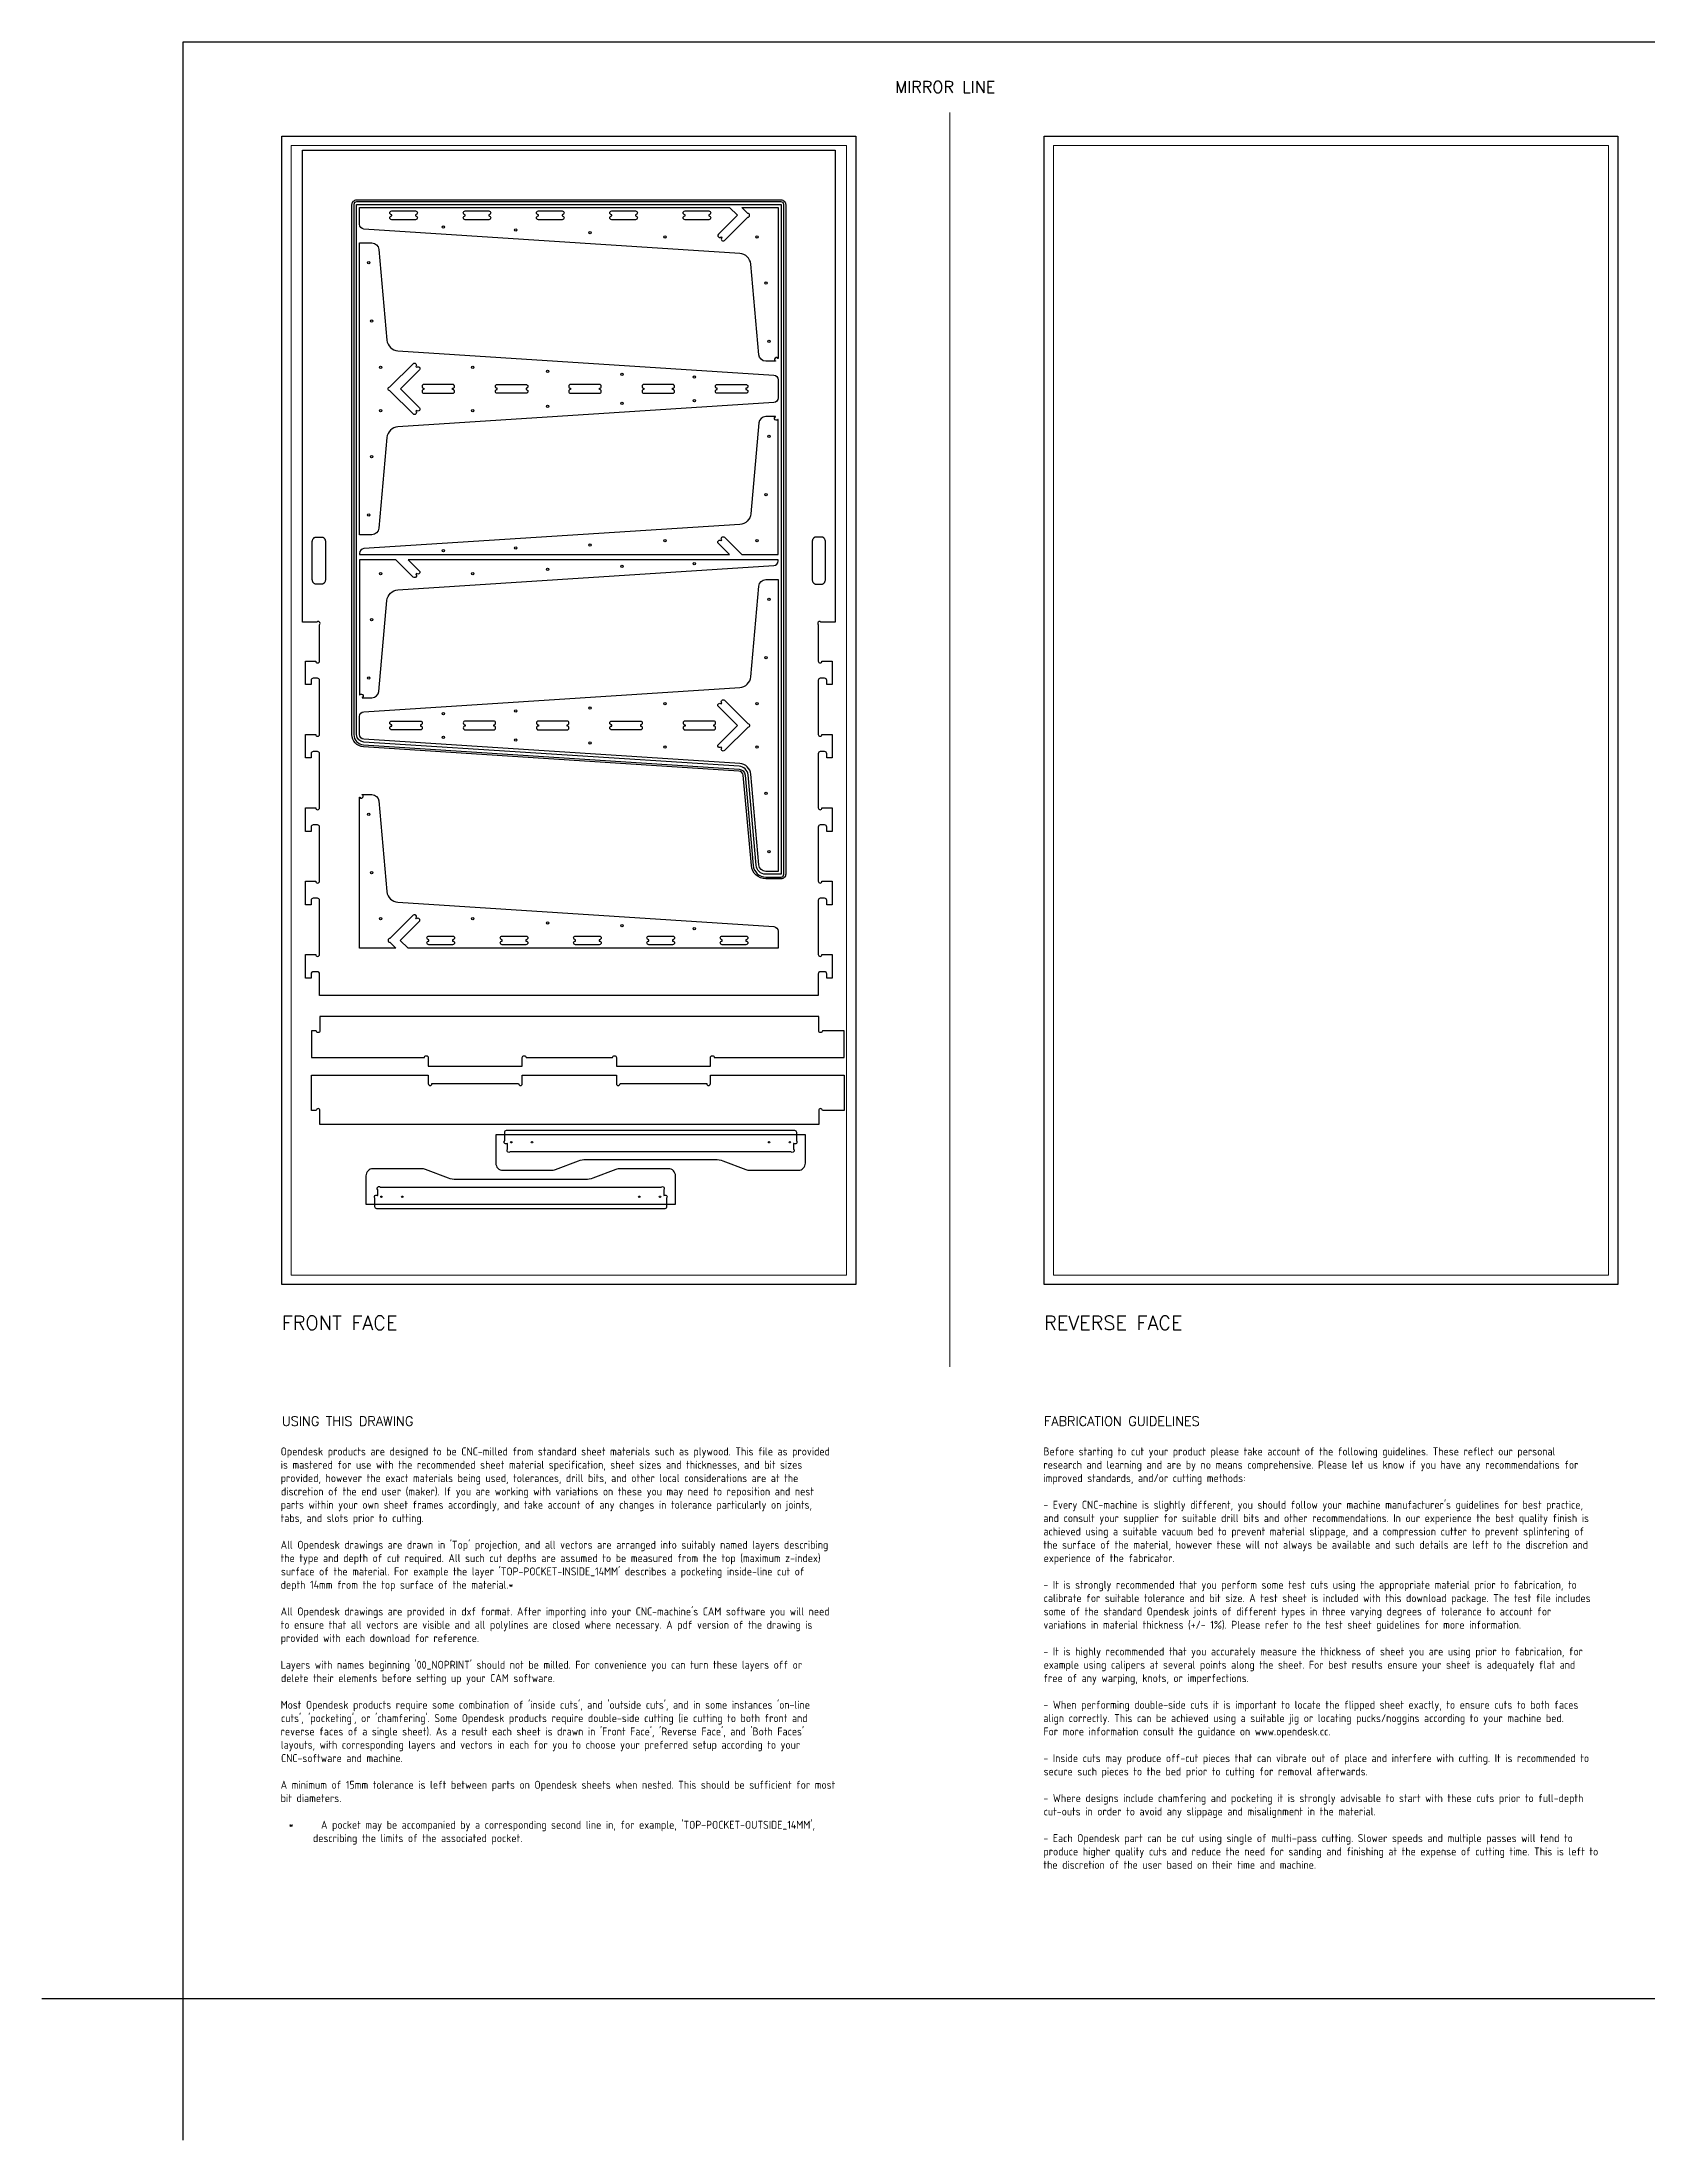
# Model space of a CAD drawing. Header units: millimetres. Extents: x -300 to 5880, y -300 to 4158.
# Drawn here: x -300 to 3112, y -300 to 4158 of the extents above; entities that cross this region are included whole.
import ezdxf
from ezdxf.enums import TextEntityAlignment as Align

# ---------------------------------------------------------------- set-up
doc = ezdxf.new("R2010")
doc.units = ezdxf.units.MM
doc.layers.add('00-NOPRINT_TEXT', color=7, linetype='Continuous', lineweight=25)
doc.layers.add('00_NOPRINT_TOLERANCE', color=7, linetype='Continuous', lineweight=5)
for name, color, linetype, lineweight, true_color in [('BOARD_$TH-NOMINAL', 3, 'Continuous', 30, 0x00ff00), ('TOP-CUT-INSIDE_18.000MM', 1, 'Continuous', 25, 0xff1c00), ('TOP-CUT-OUTSIDE_18.000MM', 220, 'Continuous', 25, 0xff00d1), ('TOP-HOLE-3.000MM-DIAM_18.000MM', 3, 'Continuous', 25, 0x00ff0c), ('TOP-HOLE-5.000MM-DIAM_14.000MM', 220, 'Continuous', 25, 0xff00c7), ('TOP-POCKET-INSIDE_14.000MM', 190, 'Continuous', 25, 0x9300ff), ('TOP-POCKET-INSIDE_6.000MM', 6, 'Continuous', 25, 0xff00e0), ('TOP-POCKET-INSIDE_9.000MM', 60, 'Continuous', 25, 0xb0ff00), ('TOP-POCKET-OUTSIDE_9.000MM', 40, 'Continuous', 25, 0xffaa00)]:
    doc.layers.add(name, color=color, linetype=linetype, lineweight=lineweight, true_color=true_color)
doc.styles.add('OD-ISOCP-17_240', font='isocp.shx')
doc.styles.add('OD-ISOCP-17_241', font='isocp.shx')
doc.styles.add('OD-ISOCP-17_242', font='isocp.shx')
doc.styles.add('OD-ISOCP-17_243', font='isocp.shx')
doc.styles.add('OD-ISOCP-17_244', font='isocp.shx')
doc.styles.add('OD-ISOCP-17_245', font='isocp.shx')
doc.styles.add('OD-ISOCP-17_246', font='isocp.shx')
doc.styles.add('OD-ISOCP-17_247', font='isocp.shx')
doc.styles.add('OD-ISOCP-17_248', font='isocp.shx')
doc.styles.add('OD-ISOCP-17_249', font='isocp.shx')
doc.styles.add('OD-ISOCP-17_250', font='isocp.shx')
doc.styles.add('OD-ISOCP-17_251', font='isocp.shx')
doc.styles.add('OD-ISOCP-17_252', font='isocp.shx')
doc.styles.add('OD-ISOCP-17_253', font='isocp.shx')
doc.styles.add('OD-ISOCP-17_254', font='isocp.shx')
doc.styles.add('OD-ISOCP-17_255', font='isocp.shx')
doc.styles.add('OD-ISOCP-17_256', font='isocp.shx')
doc.styles.add('OD-ISOCP-17_257', font='isocp.shx')
doc.styles.add('OD-ISOCP-17_258', font='isocp.shx')
doc.styles.add('OD-ISOCP-17_259', font='isocp.shx')
doc.styles.add('OD-ISOCP-17_260', font='isocp.shx')
doc.styles.add('OD-ISOCP-17_261', font='isocp.shx')
doc.styles.add('OD-ISOCP-17_262', font='isocp.shx')
doc.styles.add('OD-ISOCP-17_263', font='isocp.shx')
doc.styles.add('OD-ISOCP-17_264', font='isocp.shx')
doc.styles.add('OD-ISOCP-17_265', font='isocp.shx')
doc.styles.add('OD-ISOCP-17_266', font='isocp.shx')
doc.styles.add('OD-ISOCP-17_267', font='isocp.shx')
doc.styles.add('OD-ISOCP-17_268', font='isocp.shx')
doc.styles.add('OD-ISOCP-17_269', font='isocp.shx')
doc.styles.add('OD-ISOCP-17_270', font='isocp.shx')
doc.styles.add('OD-ISOCP-17_271', font='isocp.shx')
doc.styles.add('OD-ISOCP-17_272', font='isocp.shx')
doc.styles.add('OD-ISOCP-17_273', font='isocp.shx')
doc.styles.add('OD-ISOCP-17_274', font='isocp.shx')
doc.styles.add('OD-ISOCP-17_275', font='isocp.shx')
doc.styles.add('OD-ISOCP-17_276', font='isocp.shx')
doc.styles.add('OD-ISOCP-17_277', font='isocp.shx')
doc.styles.add('OD-ISOCP-17_278', font='isocp.shx')
doc.styles.add('OD-ISOCP-17_279', font='isocp.shx')
doc.styles.add('OD-ISOCP-17_280', font='isocp.shx')
doc.styles.add('OD-ISOCP-17_281', font='isocp.shx')
doc.styles.add('OD-ISOCP-17_282', font='isocp.shx')
doc.styles.add('OD-ISOCP-17_283', font='isocp.shx')
doc.styles.add('OD-ISOCP-17_284', font='isocp.shx')
doc.styles.add('OD-ISOCP-17_285', font='isocp.shx')
doc.styles.add('OD-ISOCP-17_286', font='isocp.shx')
doc.styles.add('OD-ISOCP-17_287', font='isocp.shx')
doc.styles.add('OD-ISOCP-17_288', font='isocp.shx')
doc.styles.add('OD-SIMPLEX-20_87', font='simplex.shx')
doc.styles.add('OD-SIMPLEX-20_88', font='simplex.shx')
doc.styles.add('OD-SIMPLEX-25_89', font='simplex.shx')
doc.styles.add('OD-SIMPLEX-30_88', font='simplex.shx')
doc.styles.add('OD-SIMPLEX-30_89', font='simplex.shx')

# ---------------------------------------------------------------- blocks, each defined once
blk = doc.blocks.new('Borders Opendesk_7')
at = {"layer": '00-NOPRINT_TEXT'}
for p, q in [((0, 4158), (5880, 4158)), ((0, 0), (0, 4158)), ((0, 0), (-300, 0)), ((0, -300), (0, 0)), ((5880, 0), (0, 0))]:
    blk.add_line(p, q, dxfattribs=at)
at = {"layer": '00_NOPRINT_TOLERANCE'}
for p, q in [((1630, 1343.2), (1630, 4008)), ((210, 3958), (1430, 3958)), ((210, 1518), (210, 3958)), ((230, 3938), (1410, 3938)), ((230, 1538), (230, 3938)), ((1410, 3938), (1410, 1538)), ((1430, 3958), (1430, 1518)), ((1830, 3958), (3050, 3958)), ((1830, 1518), (1830, 3958)), ((1850, 1538), (1850, 3938)), ((1850, 3938), (3030, 3938)), ((3030, 3938), (3030, 1538)), ((3050, 3958), (3050, 1518)), ((1430, 1518), (210, 1518)), ((1410, 1538), (230, 1538)), ((3050, 1518), (1830, 1518)), ((3030, 1538), (1850, 1538))]:
    blk.add_line(p, q, dxfattribs=at)
at = {"layer": 'BOARD_$TH-NOMINAL'}
for p, q in [((210, 3958), (1430, 3958)), ((210, 1518), (210, 3958)), ((1430, 3958), (1430, 1518)), ((1830, 3958), (3050, 3958)), ((1830, 1518), (1830, 3958)), ((3050, 3958), (3050, 1518)), ((1430, 1518), (210, 1518)), ((3050, 1518), (1830, 1518))]:
    blk.add_line(p, q, dxfattribs=at)
at = {"layer": '00-NOPRINT_TEXT', "style": 'OD-SIMPLEX-25_89'}
blk.add_text('MIRROR LINE', height=25, dxfattribs=at).set_placement((1513.3, 4049.9))
at = {"layer": '00-NOPRINT_TEXT', "color": 7}
for s, height, style, p in [('FRONT FACE', 30, 'OD-SIMPLEX-30_89', (210, 1451.3)), ('REVERSE FACE', 30, 'OD-SIMPLEX-30_88', (1830, 1451.3)), ('USING THIS DRAWING', 20, 'OD-SIMPLEX-20_88', (210, 1237.4)), ('FABRICATION GUIDELINES', 20, 'OD-SIMPLEX-20_87', (1830, 1237.4))]:
    blk.add_text(s, height=height, dxfattribs=dict(at, style=style)).set_placement(p, align=Align.TOP_LEFT)
for s, style, p in [('Opendesk products are designed to be CNC-milled from standard sheet materials such as plywood. This file as provided', 'OD-ISOCP-17_265', (207.4, 1154.7)), ('Before starting to cut your product please take account of the following guidelines. These reflect our personal', 'OD-ISOCP-17_240', (1828.7, 1154.7)), ('is mastered for use with the recommended sheet material specification, sheet sizes and thicknesses, and bit sizes', 'OD-ISOCP-17_266', (207.4, 1126.3)), ('provided, however the exact materials being used, tolerances, drill bits, and other local considerations are at the', 'OD-ISOCP-17_267', (207.4, 1098)), ('research and learning and are by no means comprehensive. Please let us know if you have any recommendations for', 'OD-ISOCP-17_241', (1828.7, 1126.3)), ('improved standards, and/or cutting methods:', 'OD-ISOCP-17_242', (1828.7, 1098)), ('discretion of the end user (maker). If you are working with variations on these you may need to reposition and nest', 'OD-ISOCP-17_268', (208.1, 1069.7)), ('tabs, and slots prior to cutting.', 'OD-ISOCP-17_270', (207.4, 1013)), ('parts within your own sheet frames accordingly, and take account of any changes in tolerance particularly on joints,', 'OD-ISOCP-17_269', (207.4, 1041.3)), ("- Every CNC-machine is slightly different, you should follow your machine manufacturer's guidelines for best practice,", 'OD-ISOCP-17_243', (1828.7, 1041.3)), ('and consult your supplier for suitable drill bits and other recommendations. In our experience the best quality finish is', 'OD-ISOCP-17_244', (1828.7, 1013)), ('achieved using a suitable vacuum bed to prevent material slippage, and a compression cutter to prevent splintering of', 'OD-ISOCP-17_245', (1828.7, 984.7)), ('the type and depth of cut required. All such cut depths are assumed to be measured from the top (maximum z-index)', 'OD-ISOCP-17_272', (207.4, 928)), ("All Opendesk drawings are drawn in 'Top' projection, and all vectors are arranged into suitably named layers describing", 'OD-ISOCP-17_271', (207.4, 956.3)), ('the surface of the material, however these will not always be available and such details are left to the discretion and', 'OD-ISOCP-17_246', (1828.7, 956.3)), ('experience of the fabricator.', 'OD-ISOCP-17_247', (1829.2, 928)), ("surface of the material. For example the layer 'TOP-POCKET-INSIDE_14MM' describes a pocketing inside-line cut of", 'OD-ISOCP-17_273', (208, 899.7)), ('depth 14mm from the top surface of the material.*', 'OD-ISOCP-17_274', (207.4, 871.3)), ('- It is strongly recommended that you perform some test cuts using the appropriate material prior to fabrication, to', 'OD-ISOCP-17_248', (1828.7, 871.3)), ('calibrate for suitable tolerance and bit size. A test sheet is included with this download package. The test file includes', 'OD-ISOCP-17_249', (1829.3, 843)), ('to ensure that all vectors are visible and all polylines are closed where necessary. A pdf version of the drawing is', 'OD-ISOCP-17_276', (207.4, 786.3)), ("All Opendesk drawings are provided in dxf format. After importing into your CNC-machine's CAM software you will need", 'OD-ISOCP-17_275', (207.4, 814.7)), ('variations in material thickness (+/- 1%). Please refer to the test sheet guidelines for more information.', 'OD-ISOCP-17_251', (1828.7, 786.3)), ('some of the standard Opendesk joints of different types in three varying degrees of tolerance to account for', 'OD-ISOCP-17_250', (1829.2, 814.7)), ('provided with each download for reference.', 'OD-ISOCP-17_277', (207.4, 758)), ("Layers with names beginning '00_NOPRINT' should not be milled. For convenience you can turn these layers off or", 'OD-ISOCP-17_278', (207.4, 701.3)), ('- It is highly recommended that you accurately measure the thickness of sheet you are using prior to fabrication, for', 'OD-ISOCP-17_252', (1828.7, 729.7)), ('example using calipers at several points along the sheet. For best results ensure your sheet is adequately flat and', 'OD-ISOCP-17_253', (1829.2, 701.3)), ('delete their elements before setting up your CAM software.', 'OD-ISOCP-17_279', (208.1, 673)), ('free of any warping, knots, or imperfections.', 'OD-ISOCP-17_254', (1828.7, 673)), ("Most Opendesk products require some combination of 'inside cuts', and 'outside cuts', and in some instances 'on-line", 'OD-ISOCP-17_280', (207.4, 616.3)), ('- When performing double-side cuts it is important to locate the flipped sheet exactly, to ensure cuts to both faces', 'OD-ISOCP-17_255', (1828.7, 616.3)), ("reverse faces of a single sheet). As a result each sheet is drawn in 'Front Face', 'Reverse Face', and 'Both Faces'", 'OD-ISOCP-17_282', (207.4, 559.7)), ("cuts', 'pocketing', or 'chamfering'. Some Opendesk products require double-side cutting (ie cutting to both front and", 'OD-ISOCP-17_281', (208.1, 588)), ('align correctly. This can be achieved using a suitable jig or locating pucks/noggins according to your machine bed.', 'OD-ISOCP-17_256', (1828.7, 588)), ('layouts, with corresponding layers and vectors in each for you to choose your preferred setup according to your', 'OD-ISOCP-17_283', (207.8, 531.3)), ('For more information consult the guidance on www.opendesk.cc.', 'OD-ISOCP-17_257', (1828.7, 559.7)), ('CNC-software and machine.', 'OD-ISOCP-17_284', (208.2, 503)), ('- Inside cuts may produce off-cut pieces that can vibrate out of place and interfere with cutting. It is recommended to', 'OD-ISOCP-17_258', (1828.7, 503)), ('secure such pieces to the bed prior to cutting for removal afterwards.', 'OD-ISOCP-17_259', (1829.2, 474.7)), ('A minimum of 15mm tolerance is left between parts on Opendesk sheets when nested. This should be sufficient for most', 'OD-ISOCP-17_285', (207.4, 446.3)), ('bit diameters.', 'OD-ISOCP-17_286', (207.4, 418)), ('- Where designs include chamfering and pocketing it is strongly advisable to start with these cuts prior to full-depth', 'OD-ISOCP-17_260', (1828.7, 418)), ('cut-outs in order to avoid any slippage and misalignment in the material.', 'OD-ISOCP-17_261', (1829.3, 389.7)), ("*      A pocket may be accompanied by a corresponding second line in, for example, 'TOP-POCKET-OUTSIDE_14MM',", 'OD-ISOCP-17_287', (224.4, 361.3)), ('describing the limits of the associated pocket.', 'OD-ISOCP-17_288', (276.1, 333)), ('- Each Opendesk part can be cut using single of multi-pass cutting. Slower speeds and multiple passes will tend to', 'OD-ISOCP-17_262', (1828.7, 333)), ('produce higher quality cuts and reduce the need for sanding and finishing at the expense of cutting time. This is left to', 'OD-ISOCP-17_263', (1828.7, 304.7)), ('the discretion of the user based on their time and machine.', 'OD-ISOCP-17_264', (1828.7, 276.3))]:
    blk.add_text(s, height=17, dxfattribs=dict(at, style=style)).set_placement(p)

msp = doc.modelspace()

# ---------------------------------------------------------------- linework, layer by layer
at = {"layer": 'TOP-CUT-INSIDE_18.000MM'}
for points in [[(1277, 2389.7), (1277, 3812.4, 0.414214), (1271, 3818.4), (368.9, 3818.4, 0.414217), (362.9, 3812.4), (362.9, 2686.4, 0.395438), (383.5, 2664.5), (1181.7, 2612.9, -0.370027), (1194.8, 2600.2), (1211.8, 2408.3, 0.388479), (1238.7, 2383.7), (1271, 2383.7, 0.414217)], [(494.1, 3780.4), (443.5, 3780.4, -1), (443.5, 3788.4), (443.5, 3791, -1), (443.5, 3799), (494.1, 3799, -1), (494.1, 3791), (494.1, 3788.4, -1)], [(599.4, 3788.4), (599.4, 3791, -1), (599.4, 3799), (650, 3799, -1), (650, 3791), (650, 3788.4, -1), (650, 3780.4), (599.4, 3780.4, -1)], [(755.2, 3788.4), (755.2, 3791, -1), (755.2, 3799), (805.8, 3799, -1), (805.8, 3791), (805.8, 3788.4, -1), (805.8, 3780.4), (755.2, 3780.4, -1)], [(911.1, 3799), (961.7, 3799, -1), (961.7, 3791), (961.7, 3788.4, -1), (961.7, 3780.4), (911.1, 3780.4, -1), (911.1, 3788.4), (911.1, 3791, -1)], [(1067, 3780.4, -1), (1067, 3788.4), (1067, 3791, -1), (1067, 3799), (1117.6, 3799, -1), (1117.6, 3791), (1117.6, 3788.4, -1), (1117.6, 3780.4)], [(489.2, 3367.5), (439.8, 3416.9, -1), (439.8, 3424.9), (489.2, 3474.3, -1), (494.8, 3468.7), (496.5, 3467, -1), (502.2, 3461.3), (461.8, 3420.9), (502.2, 3380.6, -1), (496.5, 3374.9), (494.8, 3373.2, -1)], [(274.7, 3016), (274.7, 3096, -0.037397), (274.8, 3097.9, -0.039321), (275.2, 3099.7, -0.042606), (276, 3101.5, -0.049466), (277, 3103.1, -0.049833), (278.2, 3104.3, -0.05941), (279.7, 3105.3, -0.055379), (281.1, 3105.8, -0.059631), (282.7, 3106), (294.7, 3106, -0.059631), (296.2, 3105.8, -0.055379), (297.6, 3105.3, -0.05941), (299.1, 3104.3, -0.049833), (300.3, 3103.1, -0.049466), (301.4, 3101.5, -0.042606), (302.1, 3099.7, -0.039321), (302.5, 3097.9, -0.037397), (302.7, 3096), (302.7, 3016, -0.037397), (302.5, 3014.1, -0.039321), (302.1, 3012.3, -0.042606), (301.4, 3010.5, -0.049466), (300.3, 3008.9, -0.049833), (299.1, 3007.7, -0.05941), (297.6, 3006.7, -0.055379), (296.2, 3006.2, -0.059631), (294.7, 3006), (282.7, 3006, -0.059631), (281.1, 3006.2, -0.055379), (279.7, 3006.7, -0.05941), (278.2, 3007.7, -0.049833), (277, 3008.9, -0.049466), (276, 3010.5, -0.042606), (275.2, 3012.3, -0.039321), (274.8, 3014.1, -0.037397)], [(1337.3, 3096), (1337.3, 3016, 0.037397), (1337.5, 3014.1, 0.039321), (1337.9, 3012.3, 0.042606), (1338.6, 3010.5, 0.049466), (1339.7, 3008.9, 0.049833), (1340.9, 3007.7, 0.05941), (1342.4, 3006.7, 0.055379), (1343.8, 3006.2, 0.059631), (1345.3, 3006), (1357.3, 3006, 0.059631), (1358.9, 3006.2, 0.055379), (1360.3, 3006.7, 0.05941), (1361.8, 3007.7, 0.049833), (1363, 3008.9, 0.049466), (1364, 3010.5, 0.042606), (1364.8, 3012.3, 0.039321), (1365.2, 3014.1, 0.037397), (1365.3, 3016), (1365.3, 3096, 0.037397), (1365.2, 3097.9, 0.039321), (1364.8, 3099.7, 0.042606), (1364, 3101.5, 0.049466), (1363, 3103.1, 0.049833), (1361.8, 3104.3, 0.05941), (1360.3, 3105.3, 0.055379), (1358.9, 3105.8, 0.059631), (1357.3, 3106), (1345.3, 3106, 0.059631), (1343.8, 3105.8, 0.055379), (1342.4, 3105.3, 0.05941), (1340.9, 3104.3, 0.049833), (1339.7, 3103.1, 0.049466), (1338.6, 3101.5, 0.042606), (1337.9, 3099.7, 0.039321), (1337.5, 3097.9, 0.037397)], [(1150.8, 2759.1), (1200.2, 2709.7, -1), (1200.2, 2701.7), (1150.8, 2652.3, -1), (1145.2, 2658), (1143.5, 2659.7, -1), (1137.8, 2665.3), (1178.2, 2705.7), (1137.8, 2746.1, -1), (1143.5, 2751.7), (1145.2, 2753.4, -1)], [(572.9, 2247.7, -1), (572.9, 2239.7), (522.3, 2239.7, -1), (522.3, 2247.7), (522.3, 2250.3, -1), (522.3, 2258.3), (572.9, 2258.3, -1), (572.9, 2250.3)], [(728.8, 2239.7), (678.2, 2239.7, -1), (678.2, 2247.7), (678.2, 2250.3, -1), (678.2, 2258.3), (728.8, 2258.3, -1), (728.8, 2250.3), (728.8, 2247.7, -1)], [(834.1, 2258.3), (884.7, 2258.3, -1), (884.7, 2250.3), (884.7, 2247.7, -1), (884.7, 2239.7), (834.1, 2239.7, -1), (834.1, 2247.7), (834.1, 2250.3, -1)], [(1040.6, 2239.7), (990, 2239.7, -1), (990, 2247.7), (990, 2250.3, -1), (990, 2258.3), (1040.6, 2258.3, -1), (1040.6, 2250.3), (1040.6, 2247.7, -1)], [(1196.4, 2247.7, -1), (1196.4, 2239.7), (1145.8, 2239.7, -1), (1145.8, 2247.7), (1145.8, 2250.3, -1), (1145.8, 2258.3), (1196.4, 2258.3, -1), (1196.4, 2250.3)]]:
    msp.add_lwpolyline(points, format="xyb", close=True, dxfattribs=at)
at = {"layer": 'TOP-CUT-OUTSIDE_18.000MM'}
for points in [[(1350, 2919.8), (1350, 2842.5, 1), (1358, 2842.5), (1380, 2842.5), (1380, 2792.5), (1368, 2792.5), (1368, 2801.5, 0.414214), (1363.5, 2806), (1354.5, 2806, 0.414214), (1350, 2801.5), (1350, 2686.6, 1), (1358, 2686.6), (1380, 2686.6), (1380, 2636.6), (1368, 2636.6), (1368, 2645.6, 0.414214), (1363.5, 2650.1), (1354.5, 2650.1, 0.414214), (1350, 2645.6), (1350, 2530.7, 1), (1358, 2530.7), (1380, 2530.7), (1380, 2480.7), (1368, 2480.7), (1368, 2489.7, 0.414214), (1363.5, 2494.2), (1354.5, 2494.2, 0.414214), (1350, 2489.7), (1350, 2374.9, 1), (1358, 2374.9), (1380, 2374.9), (1380, 2324.9), (1368, 2324.9), (1368, 2333.9, 0.414214), (1363.5, 2338.4), (1354.5, 2338.4, 0.414214), (1350, 2333.9), (1350, 2219, 1), (1358, 2219), (1380, 2219), (1380, 2169), (1368, 2169), (1368, 2178, 0.414214), (1363.5, 2182.5), (1354.5, 2182.5, 0.414214), (1350, 2178), (1350, 2132), (290, 2132), (290, 2178, 0.414214), (285.5, 2182.5), (276.5, 2182.5, 0.414214), (272, 2178), (272, 2169), (260, 2169), (260, 2219), (282, 2219, 1), (290, 2219), (290, 2333.9, 0.414214), (285.5, 2338.4), (276.5, 2338.4, 0.414214), (272, 2333.9), (272, 2324.9), (260, 2324.9), (260, 2374.9), (282, 2374.9, 1), (290, 2374.9), (290, 2489.7, 0.414214), (285.5, 2494.2), (276.5, 2494.2, 0.414214), (272, 2489.7), (272, 2480.7), (260, 2480.7), (260, 2530.7), (282, 2530.7, 1), (290, 2530.7), (290, 2645.6, 0.414214), (285.5, 2650.1), (276.5, 2650.1, 0.414214), (272, 2645.6), (272, 2636.6), (260, 2636.6), (260, 2686.6), (282, 2686.6, 1), (290, 2686.6), (290, 2801.5, 0.414214), (285.5, 2806), (276.5, 2806, 0.414214), (272, 2801.5), (272, 2792.5), (260, 2792.5), (260, 2842.5), (282, 2842.5, 1), (290, 2842.5), (290, 2919.8, 1), (284.3, 2925.5), (254, 2925.5), (254, 3928), (1386, 3928), (1386, 2925.5), (1355.7, 2925.5, 1), (1350, 2919.8)], [(1150.8, 3736.3), (1200.2, 3785.7, 1), (1200.2, 3793.7), (1187.5, 3806.4), (1265, 3806.4), (1265, 3485.7), (1264.5, 3485.7, 1.256547), (1259, 3480.2), (1259, 3479.7), (1238.7, 3479.7, -0.388479), (1223.8, 3493.4), (1206.6, 3686.1, 0.370027), (1183.4, 3708.8), (384.3, 3760.5, -0.395438), (374.9, 3770.5), (374.9, 3806.4), (1161.5, 3806.4), (1178.2, 3789.7), (1137.8, 3749.4, 1), (1143.5, 3743.7), (1145.2, 3742, 1), (1150.8, 3736.3)], [(489.1, 2302.4), (439.7, 2253, 1), (439.7, 2245), (452.4, 2232.3), (374.9, 2232.3), (374.9, 2553), (375.4, 2553, 1.256547), (380.9, 2558.5), (380.9, 2559), (401.2, 2559, -0.388479), (416.1, 2545.3), (433.3, 2352.6, 0.370027), (456.6, 2329.9), (1255.6, 2278.3, -0.395438), (1265, 2268.3), (1265, 2232.3), (478.4, 2232.3), (461.7, 2249), (502.1, 2289.4, 1), (496.5, 2295), (494.8, 2296.7, 1), (489.1, 2302.4)]]:
    msp.add_lwpolyline(points, format="xyb", dxfattribs=at)
for points in [[(1265.1, 3401.7, -0.395438), (1255.7, 3391.7), (456.6, 3340, 0.370027), (433.3, 3317.3), (416.2, 3124.6, -0.388479), (401.3, 3110.9), (375, 3110.9), (375, 3730.9), (401.3, 3730.9, -0.388479), (416.2, 3717.3), (433.3, 3524.5, 0.370027), (456.6, 3501.8), (1255.7, 3450.2, -0.395438), (1265.1, 3440.2)], [(374.9, 3071.4), (374.9, 3068.8), (1161.5, 3068.8), (1137.8, 3092.5, -1), (1143.5, 3098.2), (1145.2, 3099.9, -1), (1150.8, 3105.5), (1187.5, 3068.8), (1265, 3068.8), (1265, 3356.1), (1264.5, 3356.1, -1.256547), (1259, 3361.6), (1259, 3362.1), (1238.7, 3362.1, 0.388479), (1223.8, 3348.5), (1206.7, 3155.7, -0.370027), (1183.4, 3133), (384.3, 3081.4, 0.395438)], [(1265, 3055.2), (1265, 3057.8), (478.4, 3057.8), (502.1, 3034.1, -1), (496.5, 3028.5), (494.8, 3026.8, -1), (489.1, 3021.1), (452.4, 3057.8), (374.9, 3057.8), (374.9, 2770.5), (375.4, 2770.5, -1.256547), (380.9, 2765), (380.9, 2764.5), (401.2, 2764.5, 0.388479), (416.1, 2778.2), (433.3, 2970.9, -0.370027), (456.6, 2993.6), (1255.6, 3045.3, 0.395438)], [(374.9, 2725, -0.395438), (384.3, 2734.9), (1183.4, 2786.6, 0.370027), (1206.7, 2809.3), (1223.8, 3002, -0.388479), (1238.7, 3015.7), (1265, 3015.7), (1265, 2395.7), (1238.7, 2395.7, -0.388479), (1223.8, 2409.4), (1206.7, 2602.1, 0.370027), (1183.4, 2624.8), (384.3, 2676.5, -0.395438), (374.9, 2686.4)], [(1129, 2000), (1405, 2000), (1405, 2057), (1359, 2057, -1), (1351, 2057), (1351, 2087), (291, 2087), (291, 2057, -1), (283, 2057), (273, 2057), (273, 2000), (513, 2000, -1), (521, 2000), (521, 1982), (721, 1982), (721, 2000, -1), (729, 2000), (913, 2000, -1), (921, 2000), (921, 1982), (1121, 1982), (1121, 2000, -1)], [(1359, 1887.7, 1), (1351, 1887.7), (1351, 1857.7), (291, 1857.7), (291, 1887.7, 1), (283, 1887.7), (273, 1887.7), (273, 1962.7), (521, 1962.7), (521, 1944.7, 1), (529, 1944.7), (713, 1944.7, 1), (721, 1944.7), (721, 1962.7), (921, 1962.7), (921, 1944.7, 1), (929, 1944.7), (1113, 1944.7, 1), (1121, 1944.7), (1121, 1962.7), (1405, 1962.7), (1405, 1887.7)], [(1205.5, 1760.7), (1307.7, 1760.7, 0.414214), (1322.7, 1775.7), (1322.7, 1835.7), (664.7, 1835.7), (664.7, 1775.7, 0.414214), (679.7, 1760.7), (782, 1760.7, 0.088447), (791.6, 1762.4), (840.2, 1780.9, -0.090287), (856.1, 1783.7), (1131.3, 1783.7, -0.090287), (1147.3, 1780.9), (1195.9, 1762.4, 0.090287)], [(929.4, 1763.7, 0.088447), (919.9, 1762), (871.3, 1743.6, -0.090287), (855.3, 1740.7), (580.1, 1740.7, -0.090287), (564.1, 1743.6), (515.5, 1762, 0.090287), (506, 1763.7), (403.7, 1763.7, 0.414214), (388.7, 1748.7), (388.7, 1688.7), (1046.7, 1688.7), (1046.7, 1748.7, 0.414214), (1031.7, 1763.7)]]:
    msp.add_lwpolyline(points, format="xyb", close=True, dxfattribs=at)
at = {"layer": 'TOP-HOLE-3.000MM-DIAM_18.000MM'}
for centre in [(697.7, 1820.2), (741.7, 1820.2), (1245.7, 1820.2), (1289.7, 1820.2), (421.7, 1704.2), (465.7, 1704.2), (969.7, 1704.2), (1013.7, 1704.2)]:
    msp.add_circle(centre, 1.5, dxfattribs=at)
at = {"layer": 'TOP-HOLE-5.000MM-DIAM_14.000MM'}
for centre in [(553.2, 3764.7), (707.2, 3758.7), (865.2, 3752.7), (1024.2, 3743.7), (1220.2, 3743.7), (394.8, 3688.9), (1239.2, 3645.7), (400.8, 3564.9), (1245.2, 3521.7), (419.8, 3466.9), (615.8, 3466.9), (774.8, 3457.9), (932.8, 3451.9), (1086.8, 3445.9), (932.8, 3389.9), (1086.8, 3395.9), (419.8, 3374.9), (615.8, 3374.9), (774.8, 3383.9), (1245.2, 3320.1), (400.8, 3276.9), (1239.2, 3196.1), (394.8, 3152.9), (553.2, 3077.1), (707.2, 3083.1), (865.2, 3089.1), (1024.2, 3098.1), (1220.2, 3098.1), (774.7, 3037.5), (932.7, 3043.5), (1086.7, 3049.5), (419.7, 3028.5), (615.7, 3028.5), (1245.2, 2973.7), (400.7, 2930.5), (394.7, 2806.5), (1239.2, 2849.7), (553.2, 2730.7), (707.2, 2736.7), (865.2, 2742.7), (1024.2, 2751.7), (1220.2, 2751.7), (553.2, 2680.7), (707.2, 2674.7), (865.2, 2668.7), (1024.2, 2659.7), (1220.2, 2659.7), (1239.2, 2561.7), (394.7, 2517), (1245.2, 2437.7), (400.7, 2393), (419.7, 2295), (615.7, 2295), (774.7, 2286), (932.7, 2280), (1086.7, 2274)]:
    msp.add_circle(centre, 2.5, dxfattribs=at)
at = {"layer": 'TOP-POCKET-INSIDE_14.000MM'}
for points in [[(573, 3422.2, 1), (573, 3430.2), (512, 3430.2, 1), (512, 3422.2), (512, 3419.6, 1), (512, 3411.6), (573, 3411.6, 1), (573, 3419.6)], [(728.9, 3422.2), (728.9, 3419.6, -1), (728.9, 3411.6), (667.9, 3411.6, -1), (667.9, 3419.6), (667.9, 3422.2, -1), (667.9, 3430.2), (728.9, 3430.2, -1)], [(884.8, 3411.6, 1), (884.8, 3419.6), (884.8, 3422.2, 1), (884.8, 3430.2), (823.8, 3430.2, 1), (823.8, 3422.2), (823.8, 3419.6, 1), (823.8, 3411.6)], [(1040.6, 3411.6, 1), (1040.6, 3419.6), (1040.6, 3422.2, 1), (1040.6, 3430.2), (979.6, 3430.2, 1), (979.6, 3422.2), (979.6, 3419.6, 1), (979.6, 3411.6)], [(1196.5, 3411.6), (1135.5, 3411.6, -1), (1135.5, 3419.6), (1135.5, 3422.2, -1), (1135.5, 3430.2), (1196.5, 3430.2, -1), (1196.5, 3422.2), (1196.5, 3419.6, -1)], [(443.5, 2704.4), (443.5, 2707, -1), (443.5, 2715), (504.5, 2715, -1), (504.5, 2707), (504.5, 2704.4, -1), (504.5, 2696.4), (443.5, 2696.4, -1)], [(599.4, 2704.4, 1), (599.4, 2696.4), (660.4, 2696.4, 1), (660.4, 2704.4), (660.4, 2707, 1), (660.4, 2715), (599.4, 2715, 1), (599.4, 2707)], [(755.2, 2715, 1), (755.2, 2707), (755.2, 2704.4, 1), (755.2, 2696.4), (816.2, 2696.4, 1), (816.2, 2704.4), (816.2, 2707, 1), (816.2, 2715)], [(911.1, 2704.4), (911.1, 2707, -1), (911.1, 2715), (972.1, 2715, -1), (972.1, 2707), (972.1, 2704.4, -1), (972.1, 2696.4), (911.1, 2696.4, -1)], [(1067, 2704.4, 1), (1067, 2696.4), (1128, 2696.4, 1), (1128, 2704.4), (1128, 2707, 1), (1128, 2715), (1067, 2715, 1), (1067, 2707)]]:
    msp.add_lwpolyline(points, format="xyb", close=True, dxfattribs=at)
at = {"layer": 'TOP-POCKET-INSIDE_6.000MM'}
for points in [[(683.7, 1841.7, -0.414214), (687.7, 1845.7), (1299.7, 1845.7, -0.414214), (1303.7, 1841.7), (1303.7, 1823.4, -1), (1298.1, 1817.7), (1297.7, 1817.7), (1297.7, 1805.4, -1), (1292.1, 1799.7), (695.4, 1799.7, -1), (689.7, 1805.4), (689.7, 1817.7), (689.4, 1817.7, -1), (683.7, 1823.4)], [(1027.7, 1682.7, -0.414214), (1023.7, 1678.7), (411.7, 1678.7, -0.414214), (407.7, 1682.7), (407.7, 1701.1, -1), (413.4, 1706.7), (413.7, 1706.7), (413.7, 1719.1, -1), (419.4, 1724.7), (1016, 1724.7, -1), (1021.7, 1719.1), (1021.7, 1706.7), (1022, 1706.7, -1), (1027.7, 1701.1)]]:
    msp.add_lwpolyline(points, format="xyb", close=True, dxfattribs=at)
at = {"layer": 'TOP-POCKET-INSIDE_9.000MM'}
msp.add_lwpolyline([(358.9, 2686.4), (358.9, 3812.4, -0.414217), (368.9, 3822.4), (1271, 3822.4, -0.414214), (1281, 3812.4), (1281, 2389.7, -0.414217), (1271, 2379.7), (1238.7, 2379.7, -0.388479), (1207.9, 2408), (1190.8, 2599.8, 0.370027), (1181.5, 2608.9), (383.2, 2660.5, -0.395438), (358.9, 2686.4)], format="xyb", dxfattribs=at)
at = {"layer": 'TOP-POCKET-OUTSIDE_9.000MM'}
msp.add_lwpolyline([(368.9, 2686.4), (368.9, 3812.4), (1271, 3812.4), (1271, 3479.7), (1271, 2389.7), (1238.7, 2389.7, -0.388479), (1217.8, 2408.8), (1200.8, 2600.7, 0.370027), (1182.1, 2618.9), (383.9, 2670.5, -0.395438), (368.9, 2686.4)], format="xyb", dxfattribs=at)

# ---------------------------------------------------------------- block references
msp.add_blockref('Borders Opendesk_7', (0, 0))

doc.saveas('drawing.dxf')
